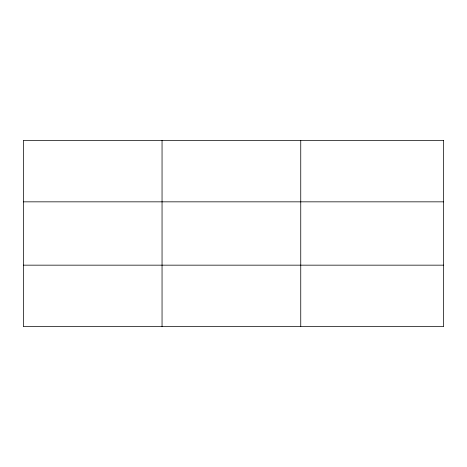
<?xml version="1.0" encoding="UTF-8"?>
<svg xmlns="http://www.w3.org/2000/svg" width="467" height="467" viewBox="0 0 467 467"><rect width="100%" height="100%" fill="white"/><g stroke="black" fill="none" stroke-linecap="round" stroke-linejoin="round"><path stroke-width="0.7" d="M162.049 140.374L162.049 326.626M300.748 140.374L300.748 326.626M23.35 201.837L443.65 201.837M23.35 265.163L443.65 265.163M443.65 140.374L443.65 326.626L23.35 326.626L23.35 140.374L443.65 140.374"/></g></svg>
